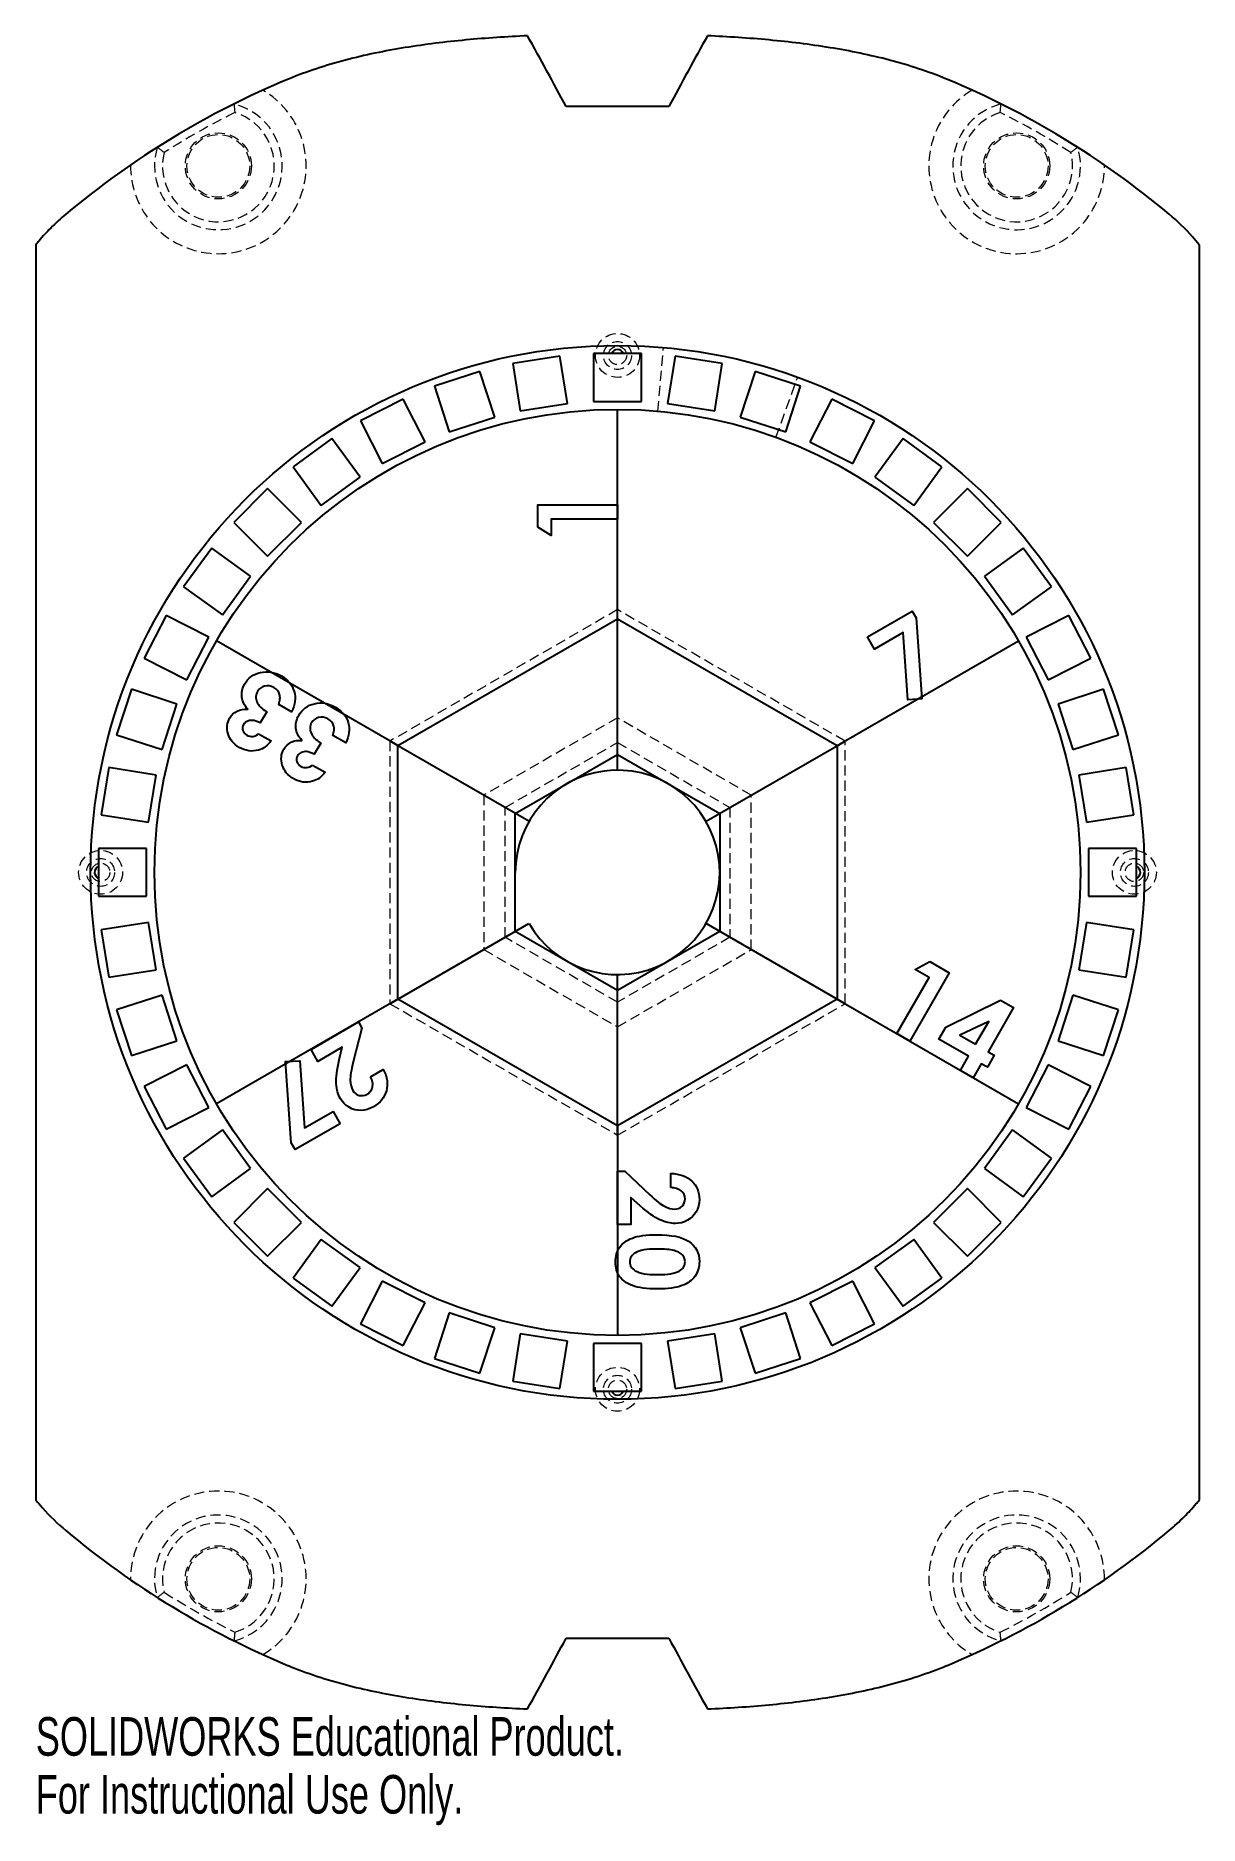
# Model space of a CAD drawing. Header units: millimetres. Extents: x -73 to 73, y -119 to 105.
import ezdxf

# ---------------------------------------------------------------- set-up
doc = ezdxf.new("R2010")
doc.units = ezdxf.units.MM
doc.linetypes.add('HIDDEN', pattern=[1.905, 1.27, -0.635])
doc.styles.add('SLDTEXTSTYLE0', font='TXT', dxfattribs={"width": 0.7})

msp = doc.modelspace()

# ---------------------------------------------------------------- linework, layer by layer
at = {"color": 7, "linetype": 'Continuous', "lineweight": 25}
for p, q in [((6.44, 95.94), (-6.44, 95.94)), ((-72.87, 78.63), (-72.87, -78.63)), ((72.87, 78.63), (72.87, -78.63)), ((-7.21, 64.67), (-13.13, 63.73)), ((-13.13, 63.73), (-12.19, 57.8)), ((-6.27, 58.74), (-7.21, 64.67)), ((-3, 65), (-3, 59)), ((3, 65), (-3, 65)), ((3, 59), (3, 65)), ((7.21, 64.67), (6.27, 58.74)), ((13.13, 63.73), (7.21, 64.67)), ((12.19, 57.8), (13.13, 63.73)), ((-17.23, 62.75), (-22.94, 60.89)), ((-22.94, 60.89), (-21.09, 55.19)), ((-15.38, 57.04), (-17.23, 62.75)), ((17.23, 62.75), (15.38, 57.04)), ((22.94, 60.89), (17.23, 62.75)), ((21.09, 55.19), (22.94, 60.89)), ((-26.84, 59.28), (-32.18, 56.55)), ((-24.11, 53.93), (-26.84, 59.28)), ((-12.19, 57.8), (-6.27, 58.74)), ((-3, 59), (3, 59)), ((6.27, 58.74), (12.19, 57.8)), ((26.84, 59.28), (24.11, 53.93)), ((32.18, 56.55), (26.84, 59.28)), ((-32.18, 56.55), (-29.46, 51.21)), ((-21.09, 55.19), (-15.38, 57.04)), ((15.38, 57.04), (21.09, 55.19)), ((29.46, 51.21), (32.18, 56.55)), ((-35.78, 54.35), (-40.63, 50.82)), ((-32.25, 49.5), (-35.78, 54.35)), ((-29.46, 51.21), (-24.11, 53.93)), ((24.11, 53.93), (29.46, 51.21)), ((35.78, 54.35), (32.25, 49.5)), ((40.63, 50.82), (35.78, 54.35)), ((-40.63, 50.82), (-37.11, 45.97)), ((-37.11, 45.97), (-32.25, 49.5)), ((32.25, 49.5), (37.11, 45.97)), ((37.11, 45.97), (40.63, 50.82)), ((-43.84, 48.08), (-48.08, 43.84)), ((-39.6, 43.84), (-43.84, 48.08)), ((43.84, 48.08), (39.6, 43.84)), ((48.08, 43.84), (43.84, 48.08)), ((-48.08, 43.84), (-43.84, 39.6)), ((-43.84, 39.6), (-39.6, 43.84)), ((39.6, 43.84), (43.84, 39.6)), ((43.84, 39.6), (48.08, 43.84)), ((-50.82, 40.63), (-54.35, 35.78)), ((-45.97, 37.11), (-50.82, 40.63)), ((50.82, 40.63), (45.97, 37.11)), ((54.35, 35.78), (50.82, 40.63)), ((-49.5, 32.25), (-45.97, 37.11)), ((45.97, 37.11), (49.5, 32.25)), ((-54.35, 35.78), (-49.5, 32.25)), ((49.5, 32.25), (54.35, 35.78)), ((-56.55, 32.18), (-59.28, 26.84)), ((-51.21, 29.46), (-56.55, 32.18)), ((-27.5, 15.88), (0, 31.75)), ((0, 12.8), (0, 32.91)), ((0, 31.75), (27.5, 15.88)), ((56.55, 32.18), (51.21, 29.46)), ((59.28, 26.84), (56.55, 32.18)), ((-53.93, 24.11), (-51.21, 29.46)), ((51.21, 29.46), (53.93, 24.11)), ((-59.28, 26.84), (-53.93, 24.11)), ((53.93, 24.11), (59.28, 26.84)), ((-60.89, 22.94), (-62.75, 17.23)), ((-55.19, 21.09), (-60.89, 22.94)), ((60.89, 22.94), (55.19, 21.09)), ((62.75, 17.23), (60.89, 22.94)), ((-57.04, 15.38), (-55.19, 21.09)), ((55.19, 21.09), (57.04, 15.38)), ((-62.75, 17.23), (-57.04, 15.38)), ((-11.09, 6.4), (-28.5, 16.45)), ((-27.5, -15.88), (-27.5, 15.88)), ((11.09, 6.4), (28.5, 16.45)), ((27.5, 15.88), (27.5, -15.88)), ((57.04, 15.38), (62.75, 17.23)), ((-12.8, 7.39), (0, 14.78)), ((0, 14.78), (12.8, 7.39)), ((-63.73, 13.13), (-64.67, 7.21)), ((-57.8, 12.19), (-63.73, 13.13)), ((-58.74, 6.27), (-57.8, 12.19)), ((63.73, 13.13), (57.8, 12.19)), ((57.8, 12.19), (58.74, 6.27)), ((64.67, 7.21), (63.73, 13.13)), ((-64.67, 7.21), (-58.74, 6.27)), ((-12.8, -7.39), (-12.8, 7.39)), ((12.8, 7.39), (12.8, -7.39)), ((58.74, 6.27), (64.67, 7.21)), ((-65, 3), (-65, -3)), ((-59, 3), (-65, 3)), ((-59, -3), (-59, 3)), ((59, 3), (59, -3)), ((65, 3), (59, 3)), ((65, -3), (65, 3)), ((-65, -3), (-59, -3)), ((59, -3), (65, -3)), ((-58.74, -6.27), (-64.67, -7.21)), ((-57.8, -12.19), (-58.74, -6.27)), ((-28.5, -16.45), (-11.09, -6.4)), ((28.5, -16.45), (11.09, -6.4)), ((58.74, -6.27), (57.8, -12.19)), ((64.67, -7.21), (58.74, -6.27)), ((-64.67, -7.21), (-63.73, -13.13)), ((0, -14.78), (-12.8, -7.39)), ((12.8, -7.39), (0, -14.78)), ((63.73, -13.13), (64.67, -7.21)), ((-63.73, -13.13), (-57.8, -12.19)), ((0, -32.91), (0, -12.8)), ((57.8, -12.19), (63.73, -13.13)), ((-57.04, -15.38), (-62.75, -17.23)), ((-55.19, -21.09), (-57.04, -15.38)), ((57.04, -15.38), (55.19, -21.09)), ((62.75, -17.23), (57.04, -15.38)), ((-62.75, -17.23), (-60.89, -22.94)), ((0, -31.75), (-27.5, -15.88)), ((27.5, -15.88), (0, -31.75)), ((60.89, -22.94), (62.75, -17.23)), ((-60.89, -22.94), (-55.19, -21.09)), ((55.19, -21.09), (60.89, -22.94)), ((-53.93, -24.11), (-59.28, -26.84)), ((-51.21, -29.46), (-53.93, -24.11)), ((53.93, -24.11), (51.21, -29.46)), ((59.28, -26.84), (53.93, -24.11)), ((-59.28, -26.84), (-56.55, -32.18)), ((56.55, -32.18), (59.28, -26.84)), ((-56.55, -32.18), (-51.21, -29.46)), ((51.21, -29.46), (56.55, -32.18)), ((-49.5, -32.25), (-54.35, -35.78)), ((-45.97, -37.11), (-49.5, -32.25)), ((49.5, -32.25), (45.97, -37.11)), ((54.35, -35.78), (49.5, -32.25)), ((-54.35, -35.78), (-50.82, -40.63)), ((50.82, -40.63), (54.35, -35.78)), ((-50.82, -40.63), (-45.97, -37.11)), ((45.97, -37.11), (50.82, -40.63)), ((-43.84, -39.6), (-48.08, -43.84)), ((-39.6, -43.84), (-43.84, -39.6)), ((43.84, -39.6), (39.6, -43.84)), ((48.08, -43.84), (43.84, -39.6)), ((-48.08, -43.84), (-43.84, -48.08)), ((-43.84, -48.08), (-39.6, -43.84)), ((39.6, -43.84), (43.84, -48.08)), ((43.84, -48.08), (48.08, -43.84)), ((-37.11, -45.97), (-40.63, -50.82)), ((-32.25, -49.5), (-37.11, -45.97)), ((37.11, -45.97), (32.25, -49.5)), ((40.63, -50.82), (37.11, -45.97)), ((-40.63, -50.82), (-35.78, -54.35)), ((-35.78, -54.35), (-32.25, -49.5)), ((-29.46, -51.21), (-32.18, -56.55)), ((-24.11, -53.93), (-29.46, -51.21)), ((29.46, -51.21), (24.11, -53.93)), ((32.18, -56.55), (29.46, -51.21)), ((32.25, -49.5), (35.78, -54.35)), ((35.78, -54.35), (40.63, -50.82)), ((-26.84, -59.28), (-24.11, -53.93)), ((-21.09, -55.19), (-22.94, -60.89)), ((-15.38, -57.04), (-21.09, -55.19)), ((21.09, -55.19), (15.38, -57.04)), ((22.94, -60.89), (21.09, -55.19)), ((24.11, -53.93), (26.84, -59.28)), ((-32.18, -56.55), (-26.84, -59.28)), ((-17.23, -62.75), (-15.38, -57.04)), ((-12.19, -57.8), (-13.13, -63.73)), ((-6.27, -58.74), (-12.19, -57.8)), ((12.19, -57.8), (6.27, -58.74)), ((13.13, -63.73), (12.19, -57.8)), ((15.38, -57.04), (17.23, -62.75)), ((26.84, -59.28), (32.18, -56.55)), ((-7.21, -64.67), (-6.27, -58.74)), ((3, -59), (-3, -59)), ((-3, -59), (-3, -65)), ((3, -65), (3, -59)), ((6.27, -58.74), (7.21, -64.67)), ((-22.94, -60.89), (-17.23, -62.75)), ((17.23, -62.75), (22.94, -60.89)), ((-13.13, -63.73), (-7.21, -64.67)), ((-3, -65), (3, -65)), ((7.21, -64.67), (13.13, -63.73)), ((-6.44, -95.94), (6.44, -95.94))]:
    msp.add_line(p, q, dxfattribs=at)
at = {"color": 7, "linetype": 'HIDDEN', "lineweight": 18}
for p, q in [((5.06, 57.78), (5.75, 65.75)), ((19.84, 54.5), (22.57, 62.02)), ((0, 32.91), (-28.5, 16.45)), ((28.5, 16.45), (0, 32.91)), ((0, 19.35), (-16.76, 9.67)), ((16.76, 9.67), (0, 19.35)), ((-28.5, 16.45), (-28.5, -16.45)), ((-14.08, 8.13), (0, 16.26)), ((0, 16.26), (14.08, 8.13)), ((28.5, -16.45), (28.5, 16.45)), ((-16.76, 9.67), (-16.76, -9.67)), ((16.76, -9.67), (16.76, 9.67)), ((-14.08, -8.13), (-14.08, 8.13)), ((14.08, 8.13), (14.08, -8.13)), ((0, -16.26), (-14.08, -8.13)), ((14.08, -8.13), (0, -16.26)), ((-16.76, -9.67), (0, -19.35)), ((0, -19.35), (16.76, -9.67)), ((-28.5, -16.45), (0, -32.91)), ((0, -32.91), (28.5, -16.45))]:
    msp.add_line(p, q, dxfattribs=at)
at = {"color": 7, "linetype": 'Continuous'}
for p, q in [((0, 31.75), (0, 58)), ((-27.5, 15.88), (-50.23, 29)), ((27.5, 15.88), (50.23, 29)), ((-27.5, -15.88), (-50.23, -29)), ((27.5, -15.88), (50.23, -29)), ((0, -31.75), (0, -58))]:
    msp.add_line(p, q, dxfattribs=at)
at = {"color": 7, "linetype": 'Continuous', "flags": 128}
for points in [[(-10, 43.26), (-10, 46.03), (-10, 46.03), (0, 46.03), (0, 46.03), (0, 44.24), (0, 44.24), (-8.33, 44.24), (-8.33, 44.24), (-8.33, 42.18), (-8.33, 42.18), (-10, 43.26)], [(31.3, 29.49), (36.92, 32.74), (36.92, 32.74), (37.42, 31.88), (37.42, 31.88), (38.13, 21.73), (38.13, 21.73), (36.36, 21.6), (36.36, 21.6), (35.77, 30.03), (35.77, 30.03), (32.19, 27.96), (32.19, 27.96), (31.3, 29.49)], [(-44.97, 17.36), (-43.4, 16.46), (-43.4, 16.46), (-43.57, 16.25), (-43.75, 16.06), (-43.93, 15.89), (-44.13, 15.73), (-44.32, 15.6), (-44.53, 15.49), (-44.74, 15.4), (-44.96, 15.32), (-44.96, 15.32), (-45.27, 15.25), (-45.58, 15.21), (-45.89, 15.2), (-46.19, 15.23), (-46.49, 15.29), (-46.79, 15.38), (-47.09, 15.5), (-47.39, 15.65), (-47.39, 15.65), (-47.64, 15.81), (-47.87, 15.99), (-48.07, 16.17), (-48.26, 16.38), (-48.42, 16.6), (-48.56, 16.83), (-48.68, 17.08), (-48.77, 17.34), (-48.84, 17.61), (-48.88, 17.87), (-48.89, 18.13), (-48.88, 18.38), (-48.84, 18.63), (-48.78, 18.87), (-48.68, 19.11), (-48.56, 19.34), (-48.56, 19.34), (-48.38, 19.61), (-48.17, 19.84), (-47.93, 20.04), (-47.65, 20.21), (-47.35, 20.33), (-47.02, 20.41), (-46.67, 20.45), (-46.31, 20.45), (-46.31, 20.45), (-46.46, 20.62), (-46.59, 20.8), (-46.71, 20.98), (-46.81, 21.17), (-46.9, 21.36), (-46.97, 21.56), (-47.02, 21.76), (-47.05, 21.96), (-47.07, 22.17), (-47.07, 22.38), (-47.05, 22.58), (-47.02, 22.79), (-46.97, 22.99), (-46.9, 23.19), (-46.81, 23.39), (-46.71, 23.58), (-46.71, 23.58), (-46.53, 23.86), (-46.33, 24.11), (-46.12, 24.33), (-45.88, 24.52), (-45.62, 24.69), (-45.34, 24.84), (-45.05, 24.95), (-44.73, 25.04), (-44.4, 25.1), (-44.07, 25.13), (-43.74, 25.13), (-43.41, 25.09), (-43.09, 25.01), (-42.76, 24.91), (-42.43, 24.77), (-42.1, 24.6), (-42.1, 24.6), (-41.8, 24.41), (-41.53, 24.21), (-41.29, 23.99), (-41.08, 23.75), (-40.89, 23.51), (-40.73, 23.24), (-40.61, 22.96), (-40.5, 22.67), (-40.43, 22.36), (-40.39, 22.05), (-40.39, 21.74), (-40.41, 21.42), (-40.47, 21.1), (-40.55, 20.78), (-40.67, 20.45), (-40.83, 20.12), (-40.83, 20.12), (-42.44, 21.05), (-42.44, 21.05), (-42.38, 21.23), (-42.33, 21.4), (-42.3, 21.57), (-42.28, 21.73), (-42.27, 21.88), (-42.28, 22.03), (-42.3, 22.17), (-42.33, 22.3), (-42.44, 22.55), (-42.6, 22.78), (-42.8, 22.98), (-43.05, 23.15), (-43.05, 23.15), (-43.34, 23.28), (-43.63, 23.36), (-43.92, 23.37), (-44.21, 23.33), (-44.35, 23.28), (-44.49, 23.23), (-44.61, 23.16), (-44.73, 23.08), (-44.83, 22.99), (-44.93, 22.89), (-45.02, 22.78), (-45.1, 22.65), (-45.1, 22.65), (-45.18, 22.5), (-45.23, 22.35), (-45.27, 22.2), (-45.29, 22.04), (-45.29, 21.88), (-45.26, 21.71), (-45.22, 21.54), (-45.17, 21.37), (-45.09, 21.2), (-44.99, 21.03), (-44.87, 20.87), (-44.72, 20.71), (-44.56, 20.56), (-44.37, 20.41), (-44.17, 20.26), (-43.94, 20.11), (-43.94, 20.11), (-44.75, 18.72), (-44.75, 18.72), (-45.04, 18.85), (-45.3, 18.94), (-45.53, 19.01), (-45.73, 19.04), (-45.91, 19.04), (-46.08, 19.03), (-46.24, 18.99), (-46.4, 18.92), (-46.54, 18.84), (-46.66, 18.75), (-46.76, 18.64), (-46.85, 18.51), (-46.85, 18.51), (-46.93, 18.33), (-46.97, 18.16), (-46.98, 17.97), (-46.94, 17.79), (-46.87, 17.61), (-46.76, 17.45), (-46.61, 17.31), (-46.43, 17.19), (-46.43, 17.19), (-46.25, 17.1), (-46.07, 17.05), (-45.87, 17.03), (-45.67, 17.03), (-45.48, 17.07), (-45.29, 17.14), (-45.12, 17.24), (-44.97, 17.36)], [(-38.19, 13.45), (-36.63, 12.55), (-36.63, 12.55), (-36.8, 12.34), (-36.98, 12.15), (-37.16, 11.98), (-37.35, 11.82), (-37.55, 11.69), (-37.76, 11.58), (-37.97, 11.49), (-38.19, 11.41), (-38.19, 11.41), (-38.5, 11.34), (-38.81, 11.3), (-39.11, 11.29), (-39.42, 11.32), (-39.72, 11.38), (-40.02, 11.47), (-40.32, 11.59), (-40.61, 11.74), (-40.61, 11.74), (-40.87, 11.9), (-41.1, 12.08), (-41.3, 12.26), (-41.49, 12.47), (-41.65, 12.69), (-41.79, 12.92), (-41.9, 13.17), (-41.99, 13.43), (-42.06, 13.7), (-42.1, 13.96), (-42.12, 14.22), (-42.11, 14.47), (-42.07, 14.72), (-42, 14.96), (-41.91, 15.2), (-41.79, 15.43), (-41.79, 15.43), (-41.61, 15.7), (-41.4, 15.93), (-41.15, 16.13), (-40.88, 16.3), (-40.57, 16.42), (-40.25, 16.5), (-39.9, 16.54), (-39.53, 16.54), (-39.53, 16.54), (-39.68, 16.71), (-39.82, 16.89), (-39.94, 17.07), (-40.04, 17.26), (-40.13, 17.45), (-40.2, 17.64), (-40.25, 17.85), (-40.28, 18.05), (-40.3, 18.26), (-40.3, 18.47), (-40.28, 18.67), (-40.25, 18.87), (-40.19, 19.08), (-40.13, 19.28), (-40.04, 19.48), (-39.93, 19.67), (-39.93, 19.67), (-39.76, 19.95), (-39.56, 20.19), (-39.34, 20.42), (-39.11, 20.61), (-38.85, 20.78), (-38.57, 20.93), (-38.27, 21.04), (-37.96, 21.13), (-37.63, 21.19), (-37.3, 21.22), (-36.97, 21.22), (-36.64, 21.18), (-36.31, 21.1), (-35.99, 21), (-35.66, 20.86), (-35.33, 20.69), (-35.33, 20.69), (-35.03, 20.5), (-34.76, 20.3), (-34.52, 20.08), (-34.31, 19.84), (-34.12, 19.6), (-33.96, 19.33), (-33.83, 19.05), (-33.73, 18.76), (-33.66, 18.45), (-33.62, 18.14), (-33.61, 17.83), (-33.64, 17.51), (-33.69, 17.19), (-33.78, 16.87), (-33.9, 16.54), (-34.05, 16.21), (-34.05, 16.21), (-35.67, 17.14), (-35.67, 17.14), (-35.6, 17.32), (-35.56, 17.49), (-35.52, 17.65), (-35.5, 17.82), (-35.5, 17.97), (-35.5, 18.12), (-35.52, 18.26), (-35.56, 18.39), (-35.67, 18.64), (-35.82, 18.87), (-36.03, 19.07), (-36.28, 19.24), (-36.28, 19.24), (-36.56, 19.37), (-36.85, 19.45), (-37.14, 19.46), (-37.44, 19.42), (-37.58, 19.37), (-37.71, 19.32), (-37.84, 19.25), (-37.95, 19.17), (-38.06, 19.08), (-38.16, 18.98), (-38.25, 18.86), (-38.33, 18.74), (-38.33, 18.74), (-38.4, 18.59), (-38.46, 18.44), (-38.5, 18.29), (-38.51, 18.13), (-38.51, 17.97), (-38.49, 17.8), (-38.45, 17.63), (-38.39, 17.46), (-38.31, 17.29), (-38.21, 17.12), (-38.09, 16.96), (-37.95, 16.8), (-37.79, 16.65), (-37.6, 16.5), (-37.4, 16.35), (-37.17, 16.2), (-37.17, 16.2), (-37.98, 14.81), (-37.98, 14.81), (-38.27, 14.94), (-38.53, 15.03), (-38.76, 15.1), (-38.96, 15.13), (-39.14, 15.13), (-39.31, 15.11), (-39.47, 15.07), (-39.62, 15.01), (-39.77, 14.93), (-39.89, 14.84), (-39.99, 14.73), (-40.08, 14.6), (-40.08, 14.6), (-40.16, 14.42), (-40.2, 14.25), (-40.2, 14.06), (-40.17, 13.88), (-40.09, 13.7), (-39.98, 13.54), (-39.84, 13.4), (-39.66, 13.28), (-39.66, 13.28), (-39.48, 13.19), (-39.29, 13.14), (-39.1, 13.12), (-38.9, 13.12), (-38.7, 13.16), (-38.52, 13.23), (-38.35, 13.33), (-38.19, 13.45)], [(39.11, -11.16), (41.55, -12.57), (41.55, -12.57), (36.6, -21.13), (36.6, -21.13), (34.99, -20.2), (34.99, -20.2), (39.05, -13.17), (39.05, -13.17), (37.29, -12.15), (37.29, -12.15), (39.11, -11.16)], [(47.99, -16), (49.62, -16.94), (49.62, -16.94), (46.44, -22.46), (46.44, -22.46), (47.2, -22.9), (47.2, -22.9), (46.33, -24.41), (46.33, -24.41), (45.57, -23.97), (45.57, -23.97), (44.55, -25.72), (44.55, -25.72), (42.96, -24.8), (42.96, -24.8), (43.97, -23.04), (43.97, -23.04), (40.24, -20.88), (40.24, -20.88), (41.11, -19.38), (41.11, -19.38), (47.99, -16)], [(-30.93, -25.6), (-29.34, -24.68), (-29.34, -24.68), (-29.17, -25.03), (-29.04, -25.38), (-28.94, -25.72), (-28.87, -26.06), (-28.84, -26.39), (-28.85, -26.72), (-28.88, -27.04), (-28.95, -27.36), (-29.05, -27.67), (-29.18, -27.96), (-29.34, -28.23), (-29.53, -28.49), (-29.74, -28.73), (-29.99, -28.95), (-30.26, -29.16), (-30.56, -29.35), (-30.56, -29.35), (-30.95, -29.55), (-31.34, -29.69), (-31.74, -29.78), (-32.13, -29.82), (-32.52, -29.8), (-32.9, -29.73), (-33.27, -29.6), (-33.63, -29.42), (-33.97, -29.2), (-34.26, -28.95), (-34.51, -28.67), (-34.72, -28.37), (-34.72, -28.37), (-34.82, -28.17), (-34.91, -27.96), (-34.99, -27.75), (-35.06, -27.51), (-35.12, -27.27), (-35.17, -27.02), (-35.21, -26.75), (-35.23, -26.48), (-35.24, -26.18), (-35.23, -25.86), (-35.21, -25.52), (-35.17, -25.16), (-35.11, -24.78), (-35.04, -24.37), (-34.95, -23.93), (-34.85, -23.48), (-34.85, -23.48), (-34.47, -21.91), (-34.47, -21.91), (-37.52, -23.67), (-37.52, -23.67), (-38.39, -22.17), (-38.39, -22.17), (-32.46, -18.74), (-32.46, -18.74), (-32.01, -19.52), (-32.01, -19.52), (-33.1, -23.75), (-33.1, -23.75), (-33.19, -24.12), (-33.27, -24.47), (-33.34, -24.79), (-33.39, -25.09), (-33.43, -25.37), (-33.46, -25.62), (-33.47, -25.85), (-33.47, -26.05), (-33.44, -26.42), (-33.38, -26.75), (-33.29, -27.05), (-33.17, -27.31), (-33.17, -27.31), (-33.02, -27.53), (-32.83, -27.71), (-32.62, -27.85), (-32.37, -27.93), (-32.11, -27.97), (-31.86, -27.96), (-31.6, -27.89), (-31.34, -27.77), (-31.34, -27.77), (-31.21, -27.68), (-31.1, -27.59), (-31, -27.5), (-30.91, -27.39), (-30.84, -27.27), (-30.78, -27.15), (-30.73, -27.01), (-30.69, -26.87), (-30.67, -26.72), (-30.66, -26.57), (-30.66, -26.41), (-30.69, -26.26), (-30.72, -26.1), (-30.78, -25.93), (-30.84, -25.77), (-30.93, -25.6)], [(44.84, -21.54), (46.5, -18.67), (46.5, -18.67), (42.89, -20.41), (42.89, -20.41), (44.84, -21.54)], [(-34.74, -31.48), (-40.36, -34.72), (-40.36, -34.72), (-40.86, -33.87), (-40.86, -33.87), (-41.57, -23.71), (-41.57, -23.71), (-39.8, -23.59), (-39.8, -23.59), (-39.22, -32.02), (-39.22, -32.02), (-35.63, -29.95), (-35.63, -29.95), (-34.74, -31.48)], [(6.67, -39.49), (6.67, -37.7), (6.67, -37.7), (7.07, -37.73), (7.46, -37.79), (7.82, -37.87), (8.16, -37.98), (8.48, -38.11), (8.77, -38.27), (9.05, -38.46), (9.3, -38.67), (9.52, -38.9), (9.72, -39.15), (9.88, -39.42), (10.02, -39.7), (10.12, -39.99), (10.2, -40.31), (10.24, -40.63), (10.26, -40.98), (10.26, -40.98), (10.23, -41.4), (10.16, -41.8), (10.04, -42.17), (9.87, -42.52), (9.65, -42.83), (9.39, -43.11), (9.09, -43.36), (8.75, -43.58), (8.38, -43.76), (8.01, -43.88), (7.63, -43.96), (7.26, -43.98), (7.26, -43.98), (7.03, -43.97), (6.8, -43.95), (6.56, -43.91), (6.32, -43.86), (6.08, -43.8), (5.83, -43.72), (5.57, -43.62), (5.32, -43.51), (5.05, -43.38), (4.78, -43.22), (4.49, -43.05), (4.19, -42.84), (3.87, -42.62), (3.55, -42.36), (3.21, -42.09), (2.86, -41.79), (2.86, -41.79), (1.67, -40.74), (1.67, -40.74), (1.67, -44.11), (1.67, -44.11), (0, -44.11), (0, -44.11), (0, -37.44), (0, -37.44), (0.91, -37.44), (0.91, -37.44), (4.06, -40.4), (4.06, -40.4), (4.34, -40.66), (4.6, -40.89), (4.85, -41.11), (5.08, -41.3), (5.3, -41.46), (5.51, -41.61), (5.71, -41.73), (5.88, -41.83), (6.22, -41.98), (6.54, -42.1), (6.84, -42.16), (7.13, -42.18), (7.13, -42.18), (7.41, -42.16), (7.66, -42.09), (7.88, -41.98), (8.08, -41.82), (8.25, -41.62), (8.37, -41.4), (8.44, -41.15), (8.46, -40.88), (8.46, -40.88), (8.45, -40.73), (8.43, -40.6), (8.39, -40.47), (8.34, -40.34), (8.27, -40.23), (8.19, -40.11), (8.09, -40.01), (7.98, -39.91), (7.85, -39.82), (7.72, -39.73), (7.57, -39.67), (7.41, -39.61), (7.24, -39.56), (7.06, -39.53), (6.87, -39.5), (6.67, -39.49)], [(10.26, -48.76), (10.25, -49.02), (10.22, -49.27), (10.18, -49.51), (10.12, -49.74), (10.05, -49.97), (9.95, -50.18), (9.84, -50.39), (9.72, -50.58), (9.58, -50.77), (9.41, -50.94), (9.23, -51.11), (9.04, -51.26), (8.82, -51.41), (8.59, -51.54), (8.34, -51.66), (8.07, -51.77), (7.78, -51.87), (7.47, -51.95), (7.12, -52.02), (6.75, -52.08), (6.35, -52.13), (5.93, -52.16), (5.47, -52.18), (5, -52.18), (5, -52.18), (4.51, -52.18), (4.05, -52.16), (3.63, -52.12), (3.22, -52.08), (2.85, -52.02), (2.5, -51.95), (2.18, -51.86), (1.89, -51.76), (1.62, -51.65), (1.38, -51.53), (1.14, -51.4), (0.93, -51.26), (0.74, -51.12), (0.56, -50.96), (0.4, -50.79), (0.26, -50.62), (0.14, -50.44), (0.04, -50.24), (-0.05, -50.03), (-0.13, -49.81), (-0.18, -49.58), (-0.22, -49.33), (-0.25, -49.08), (-0.26, -48.81), (-0.26, -48.81), (-0.25, -48.54), (-0.22, -48.28), (-0.18, -48.04), (-0.13, -47.8), (-0.05, -47.58), (0.04, -47.37), (0.14, -47.16), (0.27, -46.97), (0.41, -46.79), (0.56, -46.62), (0.74, -46.46), (0.93, -46.31), (1.13, -46.17), (1.36, -46.04), (1.6, -45.92), (1.86, -45.81), (2.14, -45.71), (2.45, -45.63), (2.79, -45.55), (3.16, -45.49), (3.55, -45.45), (3.97, -45.42), (4.42, -45.4), (4.9, -45.39), (4.9, -45.39), (5.57, -45.4), (6.18, -45.44), (6.75, -45.51), (7.28, -45.59), (7.75, -45.71), (8.18, -45.85), (8.56, -46.02), (8.9, -46.21), (8.9, -46.21), (9.21, -46.45), (9.49, -46.71), (9.73, -47), (9.92, -47.31), (10.07, -47.64), (10.17, -47.99), (10.23, -48.36), (10.26, -48.76)], [(8.46, -48.8), (8.44, -48.57), (8.38, -48.35), (8.29, -48.14), (8.15, -47.95), (8.07, -47.86), (7.97, -47.77), (7.86, -47.7), (7.73, -47.62), (7.59, -47.55), (7.44, -47.49), (7.27, -47.43), (7.09, -47.38), (6.89, -47.34), (6.67, -47.3), (6.42, -47.26), (6.16, -47.23), (5.87, -47.21), (5.56, -47.2), (5.23, -47.19), (4.88, -47.18), (4.88, -47.18), (4.43, -47.19), (4.01, -47.21), (3.62, -47.25), (3.28, -47.3), (2.97, -47.36), (2.7, -47.44), (2.46, -47.53), (2.26, -47.64), (2.09, -47.75), (1.95, -47.88), (1.82, -48.01), (1.72, -48.15), (1.64, -48.3), (1.58, -48.46), (1.55, -48.63), (1.54, -48.8), (1.54, -48.8), (1.55, -48.97), (1.58, -49.13), (1.63, -49.28), (1.71, -49.42), (1.81, -49.55), (1.93, -49.68), (2.07, -49.79), (2.23, -49.9), (2.23, -49.9), (2.45, -50.01), (2.71, -50.11), (3, -50.2), (3.33, -50.27), (3.7, -50.32), (4.09, -50.36), (4.53, -50.38), (5, -50.39), (5, -50.39), (5.47, -50.38), (5.91, -50.36), (6.3, -50.33), (6.66, -50.28), (6.98, -50.22), (7.26, -50.14), (7.51, -50.05), (7.71, -49.95), (7.89, -49.83), (8.04, -49.71), (8.17, -49.58), (8.28, -49.44), (8.36, -49.29), (8.42, -49.14), (8.45, -48.97), (8.46, -48.8)]]:
    msp.add_lwpolyline(points, dxfattribs=at)
at = {"color": 7, "linetype": 'HIDDEN', "lineweight": 18}
for centre, radius in [((-50, 88.5), 4.14), ((-50, 88.5), 3.93), ((50, 88.5), 4.14), ((50, 88.5), 3.93), ((0, 64.75), 2.75), ((0, 64.75), 1.75), ((0, 64.75), 1.15), ((-64.75, 0), 2.75), ((64.75, 0), 2.75), ((-64.75, 0), 1.75), ((-64.75, 0), 1.15), ((64.75, 0), 1.75), ((64.75, 0), 1.15), ((0, -64.75), 2.75), ((0, -64.75), 1.75), ((0, -64.75), 1.15), ((-50, -88.5), 4.14), ((-50, -88.5), 3.93), ((50, -88.5), 4.14), ((50, -88.5), 3.93)]:
    msp.add_circle(centre, radius, dxfattribs=at)
at = {"color": 7, "linetype": 'Continuous', "lineweight": 25}
for radius in [66, 58]:
    msp.add_circle((0, 0), radius, dxfattribs=at)
for centre, radius, start, end in [((0, 0), 107.58, 112.5238, 129.9702), ((0, 0), 107.58, 50.0298, 67.4762), ((0, 64.75), 0.75, 19.4712, 160.5288), ((0, 0), 12.8, 210, 180), ((-64.75, 0), 0.75, 109.4712, 250.5288), ((64.75, 0), 0.75, 289.4712, 70.5288), ((0, -64.75), 0.75, 199.4712, 340.5288), ((0, 0), 107.58, 230.0298, 247.4762), ((0, 0), 107.58, 292.5238, 309.9702)]:
    msp.add_arc(centre, radius, start, end, dxfattribs=at)
at = {"color": 7, "linetype": 'HIDDEN', "lineweight": 18}
for centre, radius, start, end in [((-50, 88.5), 11, 179.421, 59.5095), ((50, 88.5), 11, 120.4905, 0.579), ((-50, 88.5), 8, 163.1238, 75.8067), ((-50, 88.5), 7, 166.0822, 72.8482), ((0, 0), 106.58, 116.7292, 122.2013), ((50, 88.5), 8, 104.1933, 16.8762), ((50, 88.5), 7, 107.1518, 13.9178), ((0, 0), 106.58, 57.7987, 63.2708), ((-50, -88.5), 11, 300.4905, 180.579), ((50, -88.5), 11, 359.421, 239.5095), ((-50, -88.5), 8, 284.1933, 196.8762), ((50, -88.5), 8, 343.1238, 255.8067), ((-50, -88.5), 7, 287.1518, 193.9178), ((50, -88.5), 7, 346.0822, 252.8482), ((0, 0), 106.58, 237.7987, 243.2708), ((0, 0), 106.58, 296.7292, 302.2013)]:
    msp.add_arc(centre, radius, start, end, dxfattribs=at)
at = {"color": 7, "linetype": 'Continuous', "lineweight": 25}
for points in [[(-11.27, 104.8), (-13.85, 104.68), (-19, 104.34), (-26.64, 103.41), (-34.14, 101.88), (-38.9, 100.33), (-41.21, 99.37)], [(-6.44, 95.94), (-8.03, 98.9), (-9.64, 101.86), (-11.27, 104.8)], [(11.27, 104.8), (9.64, 101.86), (8.03, 98.9), (6.44, 95.94)], [(41.21, 99.37), (38.9, 100.33), (34.16, 101.87), (26.65, 103.41), (19.01, 104.34), (13.85, 104.68), (11.27, 104.8)], [(-11.27, -104.8), (-9.64, -101.86), (-8.03, -98.9), (-6.44, -95.94)], [(6.44, -95.94), (8.03, -98.9), (9.64, -101.86), (11.27, -104.8)], [(-41.21, -99.37), (-38.9, -100.33), (-34.16, -101.87), (-26.65, -103.41), (-19.01, -104.34), (-13.85, -104.68), (-11.27, -104.8)], [(11.27, -104.8), (13.85, -104.68), (19, -104.34), (26.64, -103.41), (34.14, -101.88), (38.9, -100.33), (41.21, -99.37)]]:
    msp.add_open_spline(points, degree=3, dxfattribs=at)
at = {"color": 7, "linetype": 'HIDDEN', "lineweight": 18}
for points in [[(-48.04, 96.26), (-48, 95.9), (-47.97, 95.55), (-47.94, 95.19)], [(47.94, 95.19), (47.97, 95.55), (48, 95.9), (48.04, 96.26)], [(-56.79, 90.18), (-57.08, 90.39), (-57.37, 90.61), (-57.66, 90.82)], [(57.66, 90.82), (57.37, 90.61), (57.08, 90.39), (56.79, 90.18)], [(-57.66, -90.82), (-57.37, -90.61), (-57.08, -90.39), (-56.79, -90.18)], [(56.79, -90.18), (57.08, -90.39), (57.37, -90.61), (57.66, -90.82)], [(-47.94, -95.19), (-47.97, -95.55), (-48, -95.9), (-48.04, -96.26)], [(48.04, -96.26), (48, -95.9), (47.97, -95.55), (47.94, -95.19)]]:
    msp.add_open_spline(points, degree=3, dxfattribs=at)
at = {"color": 7, "linetype": 'Continuous', "lineweight": 25}
for points, knots in [([(-69.11, 82.44), (-69.76, 81.9), (-70.94, 80.82), (-72.14, 79.51), (-72.74, 78.8), (-72.87, 78.63)], [0, 0, 0, 0, 0.125, 0.2319272, 0.2631772, 0.2631772, 0.2631772, 0.2631772]), ([(72.87, 78.63), (72.6, 78.96), (71.45, 80.33), (70.15, 81.57), (69.11, 82.44)], [0.7365009, 0.7365009, 0.7365009, 0.7365009, 0.7990009, 1, 1, 1, 1]), ([(-72.87, -78.63), (-72.6, -78.96), (-71.45, -80.33), (-70.15, -81.57), (-69.11, -82.44)], [0.7365043, 0.7365043, 0.7365043, 0.7365043, 0.7990043, 1, 1, 1, 1]), ([(69.11, -82.44), (69.76, -81.9), (70.94, -80.82), (72.14, -79.51), (72.74, -78.8), (72.87, -78.63)], [0, 0, 0, 0, 0.125, 0.2318696, 0.2631196, 0.2631196, 0.2631196, 0.2631196])]:
    msp.add_open_spline(points, degree=3, knots=knots, dxfattribs=at)

# ---------------------------------------------------------------- texts
at = {"color": 7, "linetype": 'Continuous', "char_height": 4.8336, "attachment_point": 1, "style": 'SLDTEXTSTYLE0'}
for s, insert in [('SOLIDWORKS Educational Product.', (-72.87, -105.82)), ('For Instructional Use Only.', (-72.87, -113.07))]:
    msp.add_mtext(s, dxfattribs=dict(at, insert=insert))

doc.saveas('drawing.dxf')
